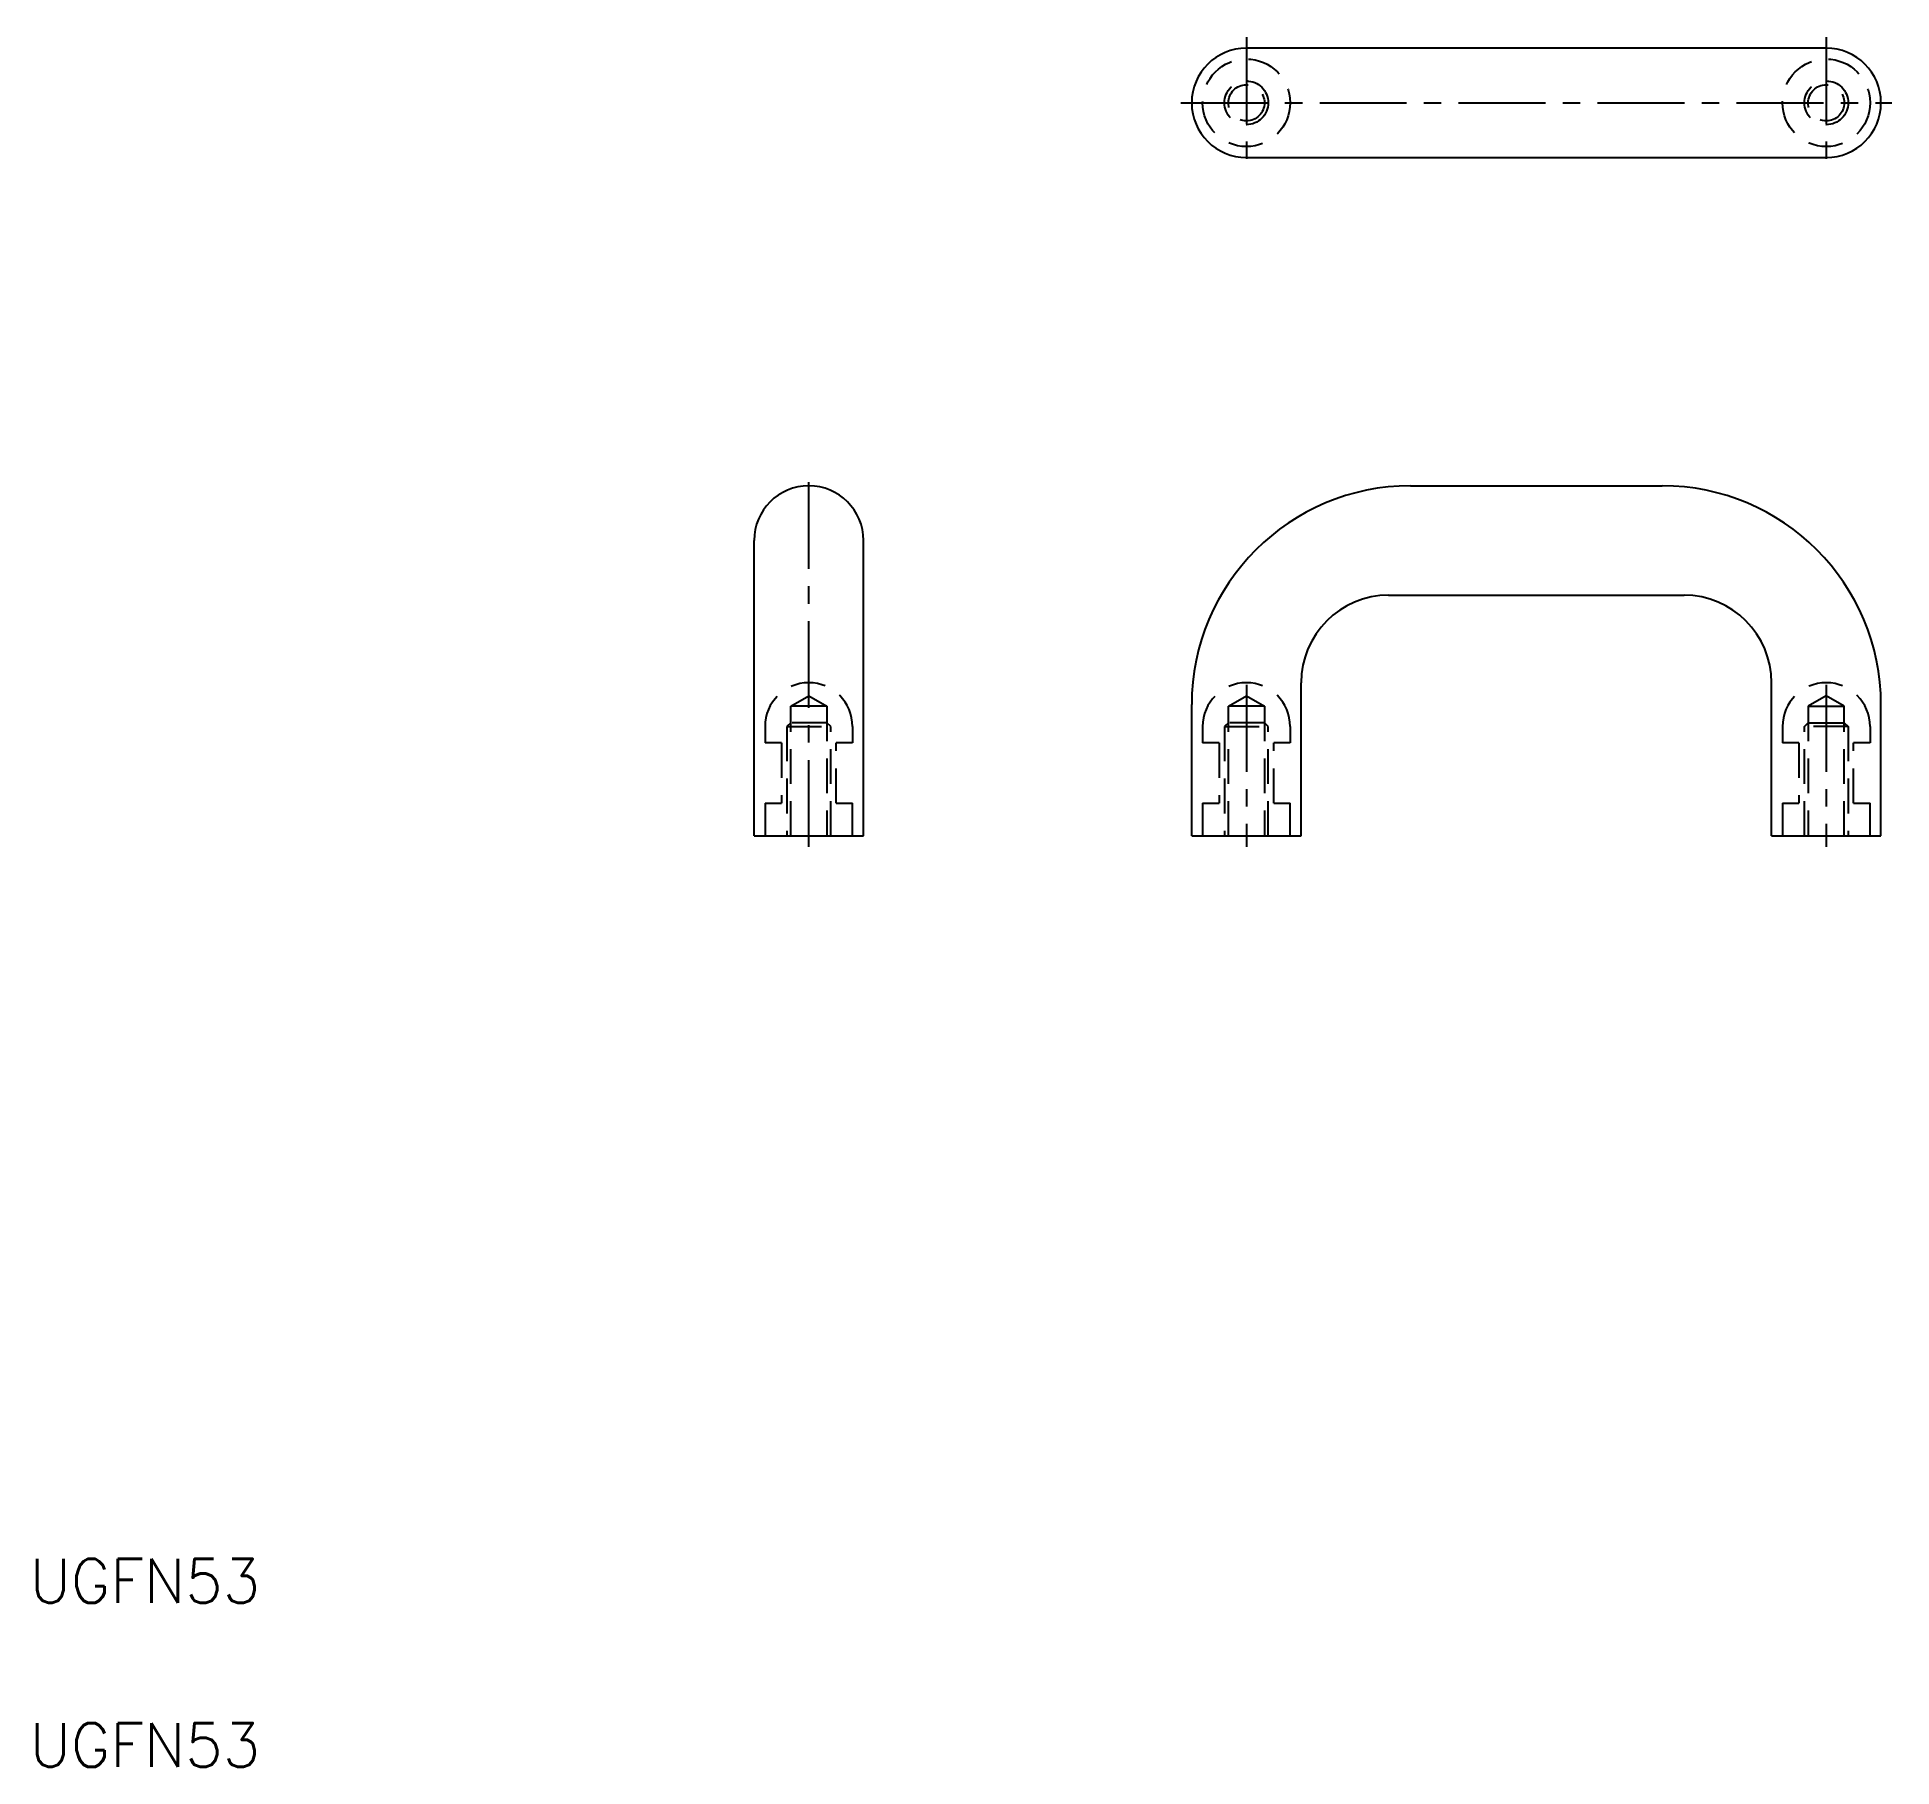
# Model space of a CAD drawing. Extents: x 11 to 180, y 10 to 168.
import ezdxf

# ---------------------------------------------------------------- set-up
doc = ezdxf.new("R2010")
doc.units = 0
doc.header["$LTSCALE"] = 0.25
doc.linetypes.add('CENTER', pattern=[50.8, 31.75, -6.35, 6.35, -6.35])
doc.linetypes.add('DASHED', pattern=[19.05, 12.7, -6.35])
doc.layers.get('0').update_dxf_attribs({"linetype": 'CONTINUOUS'})
doc.layers.add('CENTER', color=1, linetype='CENTER')
doc.styles.get("Standard").update_dxf_attribs({"font": 'txt', "bigfont": 'BIGFONT'})

msp = doc.modelspace()

# ---------------------------------------------------------------- linework, layer by layer
at = {"color": 7, "linetype": 'CONTINUOUS'}
for p, q in [((174.22, 167.08), (121.22, 167.08)), ((121.22, 157.08), (174.22, 157.08)), ((136.22, 127.08), (159.22, 127.08)), ((141.97, 127.08), (141.97, 127.08)), ((147.72, 127.08), (147.72, 127.08)), ((76.22, 95.08), (76.22, 122.08)), ((86.22, 95.08), (86.22, 122.08)), ((134.22, 117.08), (161.22, 117.08)), ((126.22, 95.08), (126.22, 109.08)), ((116.22, 95.08), (116.22, 107.08)), ((76.22, 95.08), (86.22, 95.08)), ((116.22, 95.08), (126.22, 95.08))]:
    msp.add_line(p, q, dxfattribs=at)
for p, q in [((169.22, 95.08), (169.22, 109.08)), ((179.22, 95.08), (179.22, 107.08)), ((169.22, 95.08), (179.22, 95.08))]:
    msp.add_line(p, q)
at = {"color": 3, "linetype": 'DASHED'}
for p, q in [((79.57, 106.93), (81.22, 107.88)), ((79.57, 95.08), (79.57, 106.93)), ((82.87, 106.93), (79.57, 106.93)), ((81.22, 107.88), (82.87, 106.93)), ((82.87, 106.93), (82.87, 95.08)), ((119.57, 106.93), (121.22, 107.88)), ((119.57, 95.08), (119.57, 106.93)), ((122.87, 106.93), (119.57, 106.93)), ((121.22, 107.88), (122.87, 106.93)), ((122.87, 106.93), (122.87, 95.08)), ((174.22, 107.88), (172.57, 106.93)), ((172.57, 106.93), (172.57, 95.08)), ((172.57, 106.93), (175.87, 106.93)), ((175.87, 106.93), (174.22, 107.88)), ((175.87, 95.08), (175.87, 106.93)), ((79.57, 105.43), (79.22, 105.08)), ((82.87, 105.43), (79.57, 105.43)), ((83.22, 105.08), (82.87, 105.43)), ((119.57, 105.43), (119.22, 105.08)), ((122.87, 105.43), (119.57, 105.43)), ((123.22, 105.08), (122.87, 105.43)), ((172.22, 105.08), (172.57, 105.43)), ((172.57, 105.43), (175.87, 105.43)), ((175.87, 105.43), (176.22, 105.08)), ((77.22, 105.08), (77.22, 103.58)), ((78.72, 103.58), (77.22, 103.58)), ((78.72, 103.58), (78.72, 98.08)), ((79.22, 105.08), (79.22, 95.08)), ((79.22, 105.08), (83.22, 105.08)), ((83.22, 95.08), (83.22, 105.08)), ((83.72, 98.08), (83.72, 103.58)), ((85.22, 103.58), (83.72, 103.58)), ((85.22, 105.08), (85.22, 103.58)), ((117.22, 105.08), (117.22, 103.58)), ((118.72, 103.58), (117.22, 103.58)), ((118.72, 103.58), (118.72, 98.08)), ((119.22, 105.08), (119.22, 95.08)), ((119.22, 105.08), (123.22, 105.08)), ((123.22, 95.08), (123.22, 105.08)), ((123.72, 98.08), (123.72, 103.58)), ((125.22, 103.58), (123.72, 103.58)), ((125.22, 105.08), (125.22, 103.58)), ((170.22, 105.08), (170.22, 103.58)), ((171.72, 103.58), (170.22, 103.58)), ((171.72, 103.58), (171.72, 98.08)), ((172.22, 95.08), (172.22, 105.08)), ((176.22, 105.08), (172.22, 105.08)), ((176.22, 105.08), (176.22, 95.08)), ((176.72, 98.08), (176.72, 103.58)), ((178.22, 103.58), (176.72, 103.58)), ((178.22, 105.08), (178.22, 103.58)), ((77.22, 98.08), (77.22, 95.08)), ((77.22, 98.08), (78.72, 98.08)), ((83.72, 98.08), (85.22, 98.08)), ((85.22, 95.08), (85.22, 98.08)), ((117.22, 98.08), (117.22, 95.08)), ((117.22, 98.08), (118.72, 98.08)), ((123.72, 98.08), (125.22, 98.08)), ((125.22, 95.08), (125.22, 98.08)), ((170.22, 98.08), (171.72, 98.08)), ((170.22, 98.08), (170.22, 95.08)), ((176.72, 98.08), (178.22, 98.08)), ((178.22, 95.08), (178.22, 98.08))]:
    msp.add_line(p, q, dxfattribs=at)
for centre, radius in [((121.22, 162.08), 4), ((174.22, 162.08), 4), ((121.22, 162.08), 2), ((121.22, 162.08), 1.65), ((174.22, 162.08), 2), ((174.22, 162.08), 1.65)]:
    msp.add_circle(centre, radius, dxfattribs=at)
at = {"color": 7, "linetype": 'CONTINUOUS'}
for centre, radius, start, end in [((121.22, 162.08), 5, 90, 270), ((174.22, 162.08), 5, 270, 90), ((81.22, 122.08), 5, 0, 180), ((136.22, 107.08), 20, 90, 180), ((159.22, 107.08), 20, 0, 90), ((134.22, 109.08), 8, 90, 180), ((161.22, 109.08), 8, 0, 90)]:
    msp.add_arc(centre, radius, start, end, dxfattribs=at)
at = {"color": 3, "linetype": 'DASHED'}
for centre in [(81.22, 105.08), (121.22, 105.08), (174.22, 105.08)]:
    msp.add_arc(centre, 4, 0, 180, dxfattribs=at)
at = {"layer": 'CENTER', "color": 1, "linetype": 'CENTER'}
for p, q in [((121.22, 168.08), (121.22, 156.08)), ((174.22, 168.08), (174.22, 156.08)), ((115.22, 162.08), (180.22, 162.08)), ((81.22, 94.08), (81.22, 128.08)), ((121.22, 108.88), (121.22, 94.08)), ((174.22, 108.88), (174.22, 94.08))]:
    msp.add_line(p, q, dxfattribs=at)

# ---------------------------------------------------------------- texts
for p in [(10, 25), (10, 10)]:
    msp.add_text('UGFN53', height=4).set_placement(p)

doc.saveas('drawing.dxf')
